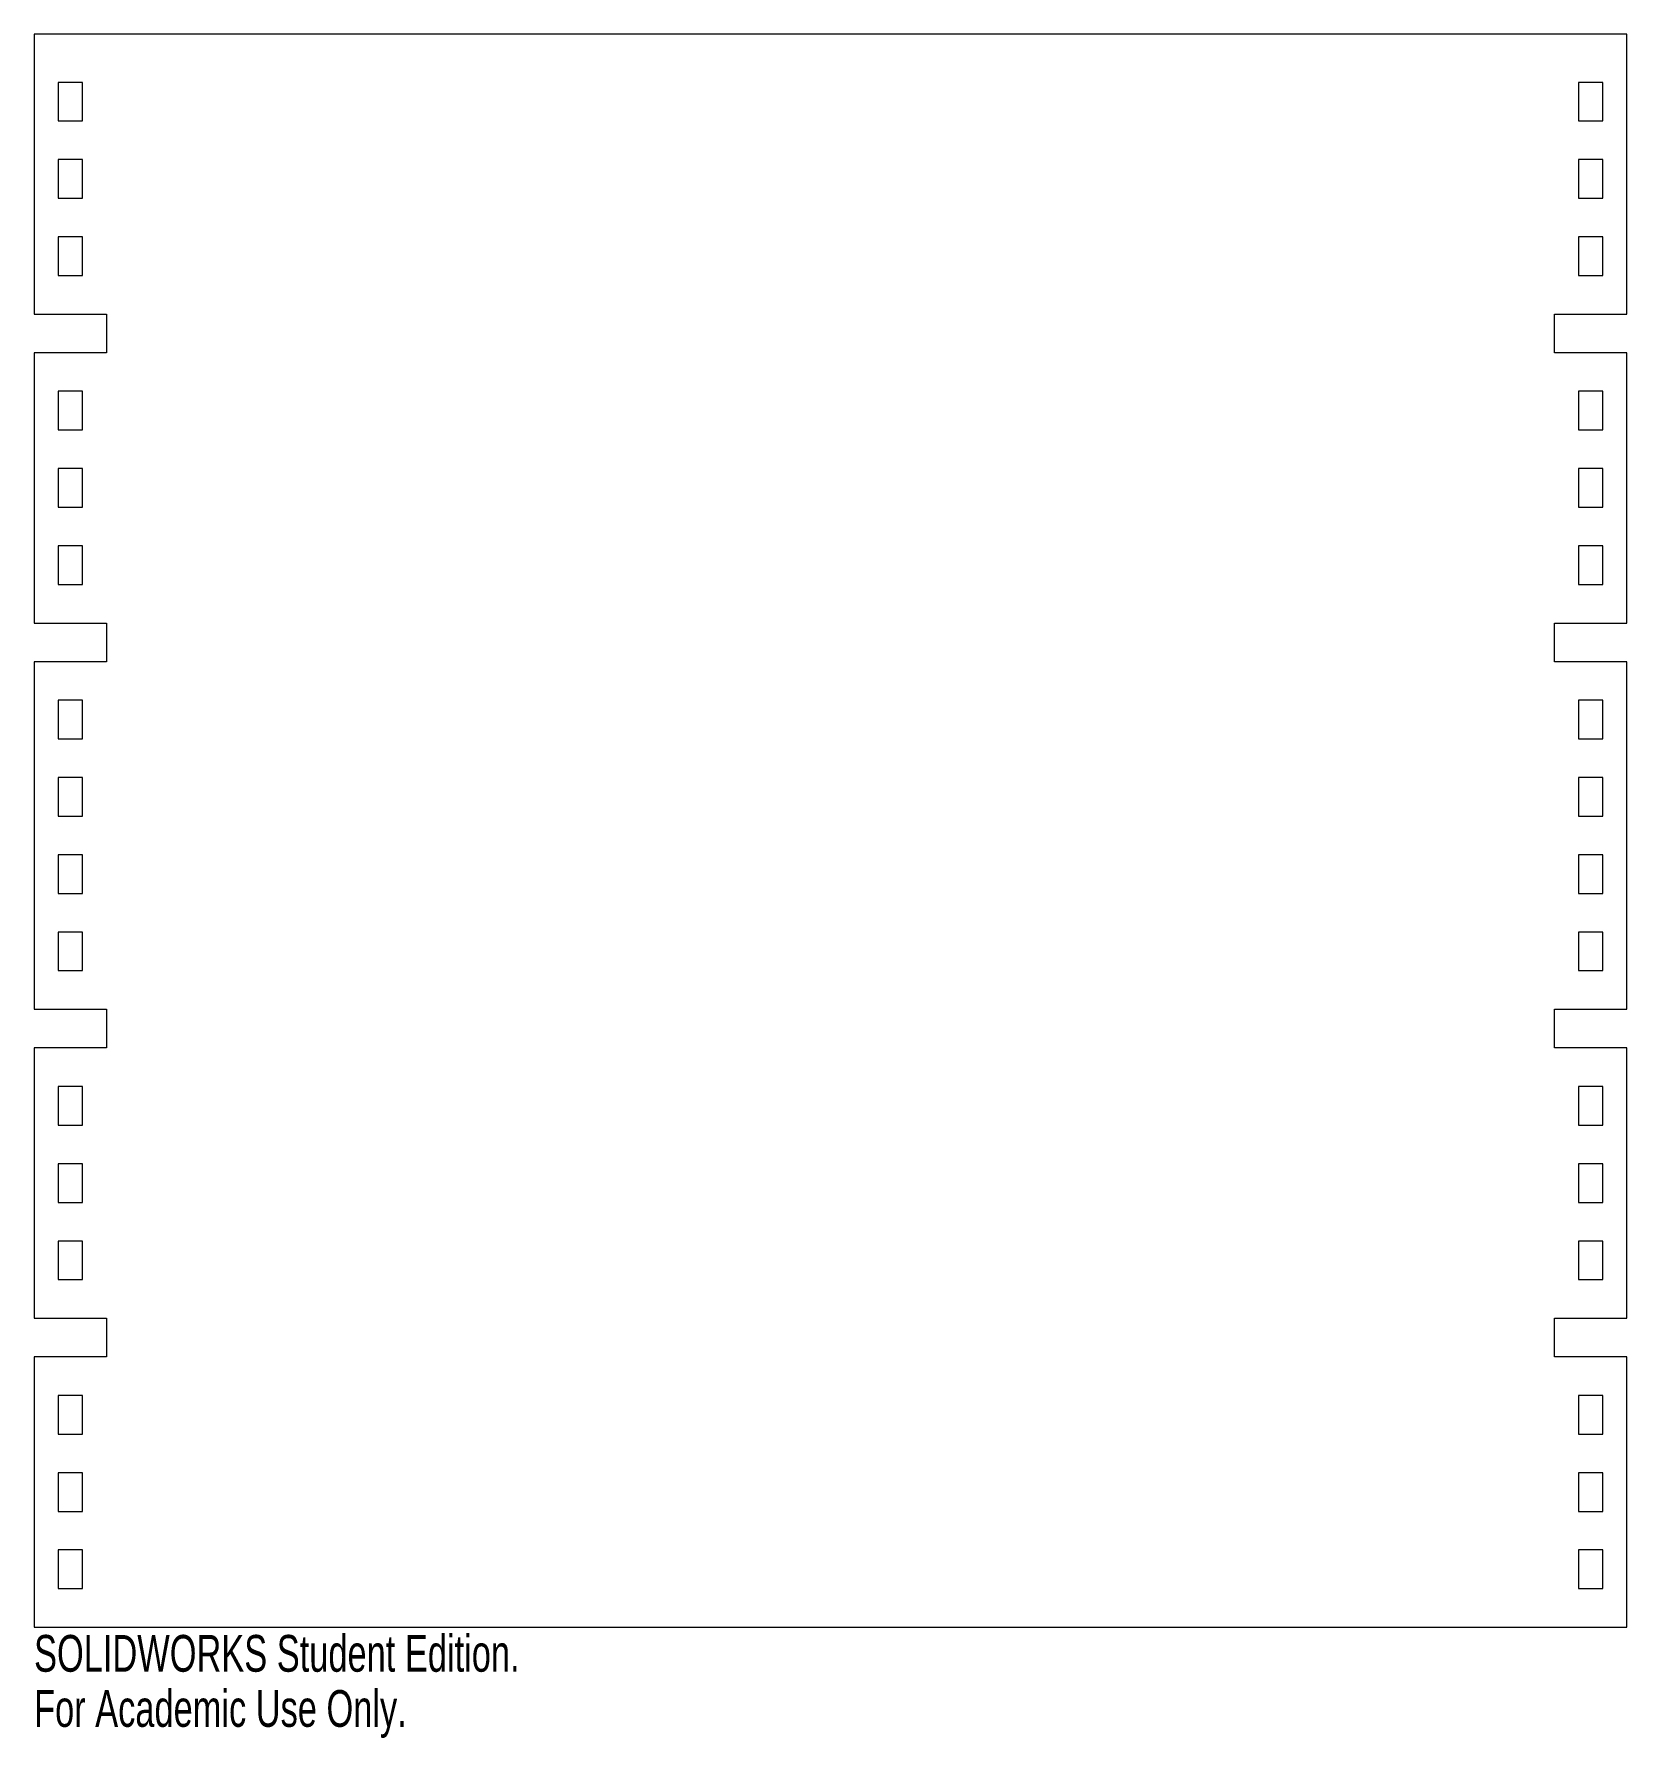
# Model space of a CAD drawing. Header units: inches. Extents: x -2.31 to 5.94, y -7.27 to 1.55.
import ezdxf

# ---------------------------------------------------------------- set-up
doc = ezdxf.new("R2010")
doc.units = ezdxf.units.IN
doc.header["$MEASUREMENT"] = 0
doc.styles.add('SLDTEXTSTYLE0', font='TXT', dxfattribs={"width": 0.7})

msp = doc.modelspace()

# ---------------------------------------------------------------- linework, layer by layer
at = {"color": 7, "linetype": 'Continuous', "lineweight": 15}
for p, q in [((-2.3087, 1.5506), (-2.3087, 0.1006)), ((5.9413, 1.5506), (-2.3087, 1.5506)), ((5.9413, 0.1006), (5.9413, 1.5506)), ((-2.0587, 1.3006), (-2.1837, 1.3006)), ((-2.1837, 1.3006), (-2.1837, 1.1006)), ((-2.0587, 1.1006), (-2.0587, 1.3006)), ((5.8163, 1.3006), (5.6913, 1.3006)), ((5.6913, 1.3006), (5.6913, 1.1006)), ((5.8163, 1.1006), (5.8163, 1.3006)), ((-2.1837, 1.1006), (-2.0587, 1.1006)), ((5.6913, 1.1006), (5.8163, 1.1006)), ((-2.0587, 0.9006), (-2.1837, 0.9006)), ((-2.1837, 0.9006), (-2.1837, 0.7006)), ((-2.0587, 0.7006), (-2.0587, 0.9006)), ((5.8163, 0.9006), (5.6913, 0.9006)), ((5.6913, 0.9006), (5.6913, 0.7006)), ((5.8163, 0.7006), (5.8163, 0.9006)), ((-2.1837, 0.7006), (-2.0587, 0.7006)), ((5.6913, 0.7006), (5.8163, 0.7006)), ((-2.0587, 0.5006), (-2.1837, 0.5006)), ((-2.1837, 0.5006), (-2.1837, 0.3006)), ((-2.0587, 0.3006), (-2.0587, 0.5006)), ((5.8163, 0.5006), (5.6913, 0.5006)), ((5.6913, 0.5006), (5.6913, 0.3006)), ((5.8163, 0.3006), (5.8163, 0.5006)), ((-2.1837, 0.3006), (-2.0587, 0.3006)), ((5.6913, 0.3006), (5.8163, 0.3006)), ((-2.3087, 0.1006), (-1.9337, 0.1006)), ((-1.9337, 0.1006), (-1.9337, -0.0994)), ((5.5663, 0.1006), (5.9413, 0.1006)), ((5.5663, -0.0994), (5.5663, 0.1006)), ((-2.3087, -0.0994), (-2.3087, -1.4994)), ((-1.9337, -0.0994), (-2.3087, -0.0994)), ((5.9413, -0.0994), (5.5663, -0.0994)), ((5.9413, -1.4994), (5.9413, -0.0994)), ((-2.0587, -0.2994), (-2.1837, -0.2994)), ((-2.1837, -0.2994), (-2.1837, -0.4994)), ((-2.0587, -0.4994), (-2.0587, -0.2994)), ((5.8163, -0.2994), (5.6913, -0.2994)), ((5.6913, -0.2994), (5.6913, -0.4994)), ((5.8163, -0.4994), (5.8163, -0.2994)), ((-2.1837, -0.4994), (-2.0587, -0.4994)), ((5.6913, -0.4994), (5.8163, -0.4994)), ((-2.0587, -0.6994), (-2.1837, -0.6994)), ((-2.1837, -0.6994), (-2.1837, -0.8994)), ((-2.0587, -0.8994), (-2.0587, -0.6994)), ((5.8163, -0.6994), (5.6913, -0.6994)), ((5.6913, -0.6994), (5.6913, -0.8994)), ((5.8163, -0.8994), (5.8163, -0.6994)), ((-2.1837, -0.8994), (-2.0587, -0.8994)), ((5.6913, -0.8994), (5.8163, -0.8994)), ((-2.0587, -1.0994), (-2.1837, -1.0994)), ((-2.1837, -1.0994), (-2.1837, -1.2994)), ((-2.0587, -1.2994), (-2.0587, -1.0994)), ((5.8163, -1.0994), (5.6913, -1.0994)), ((5.6913, -1.0994), (5.6913, -1.2994)), ((5.8163, -1.2994), (5.8163, -1.0994)), ((-2.1837, -1.2994), (-2.0587, -1.2994)), ((5.6913, -1.2994), (5.8163, -1.2994)), ((-2.3087, -1.4994), (-1.9337, -1.4994)), ((-1.9337, -1.4994), (-1.9337, -1.6994)), ((5.5663, -1.4994), (5.9413, -1.4994)), ((5.5663, -1.6994), (5.5663, -1.4994)), ((-2.3087, -1.6994), (-2.3087, -3.4994)), ((-1.9337, -1.6994), (-2.3087, -1.6994)), ((5.9413, -1.6994), (5.5663, -1.6994)), ((5.9413, -3.4994), (5.9413, -1.6994)), ((-2.0587, -1.8994), (-2.1837, -1.8994)), ((-2.1837, -1.8994), (-2.1837, -2.0994)), ((-2.0587, -2.0994), (-2.0587, -1.8994)), ((5.8163, -1.8994), (5.6913, -1.8994)), ((5.6913, -1.8994), (5.6913, -2.0994)), ((5.8163, -2.0994), (5.8163, -1.8994)), ((-2.1837, -2.0994), (-2.0587, -2.0994)), ((5.6913, -2.0994), (5.8163, -2.0994)), ((-2.0587, -2.2994), (-2.1837, -2.2994)), ((-2.1837, -2.2994), (-2.1837, -2.4994)), ((-2.0587, -2.4994), (-2.0587, -2.2994)), ((5.8163, -2.2994), (5.6913, -2.2994)), ((5.6913, -2.2994), (5.6913, -2.4994)), ((5.8163, -2.4994), (5.8163, -2.2994)), ((-2.1837, -2.4994), (-2.0587, -2.4994)), ((5.6913, -2.4994), (5.8163, -2.4994)), ((-2.0587, -2.6994), (-2.1837, -2.6994)), ((-2.1837, -2.6994), (-2.1837, -2.8994)), ((-2.0587, -2.8994), (-2.0587, -2.6994)), ((5.8163, -2.6994), (5.6913, -2.6994)), ((5.6913, -2.6994), (5.6913, -2.8994)), ((5.8163, -2.8994), (5.8163, -2.6994)), ((-2.1837, -2.8994), (-2.0587, -2.8994)), ((5.6913, -2.8994), (5.8163, -2.8994)), ((-2.0587, -3.0994), (-2.1837, -3.0994)), ((-2.1837, -3.0994), (-2.1837, -3.2994)), ((-2.0587, -3.2994), (-2.0587, -3.0994)), ((5.8163, -3.0994), (5.6913, -3.0994)), ((5.6913, -3.0994), (5.6913, -3.2994)), ((5.8163, -3.2994), (5.8163, -3.0994)), ((-2.1837, -3.2994), (-2.0587, -3.2994)), ((5.6913, -3.2994), (5.8163, -3.2994)), ((-2.3087, -3.4994), (-1.9337, -3.4994)), ((-1.9337, -3.4994), (-1.9337, -3.6994)), ((5.5663, -3.4994), (5.9413, -3.4994)), ((5.5663, -3.6994), (5.5663, -3.4994)), ((-2.3087, -3.6994), (-2.3087, -5.0994)), ((-1.9337, -3.6994), (-2.3087, -3.6994)), ((5.9413, -3.6994), (5.5663, -3.6994)), ((5.9413, -5.0994), (5.9413, -3.6994)), ((-2.0587, -3.8994), (-2.1837, -3.8994)), ((-2.1837, -3.8994), (-2.1837, -4.0994)), ((-2.0587, -4.0994), (-2.0587, -3.8994)), ((5.8163, -3.8994), (5.6913, -3.8994)), ((5.6913, -3.8994), (5.6913, -4.0994)), ((5.8163, -4.0994), (5.8163, -3.8994)), ((-2.1837, -4.0994), (-2.0587, -4.0994)), ((5.6913, -4.0994), (5.8163, -4.0994)), ((-2.0587, -4.2994), (-2.1837, -4.2994)), ((-2.1837, -4.2994), (-2.1837, -4.4994)), ((-2.0587, -4.4994), (-2.0587, -4.2994)), ((5.8163, -4.2994), (5.6913, -4.2994)), ((5.6913, -4.2994), (5.6913, -4.4994)), ((5.8163, -4.4994), (5.8163, -4.2994)), ((-2.1837, -4.4994), (-2.0587, -4.4994)), ((5.6913, -4.4994), (5.8163, -4.4994)), ((-2.0587, -4.6994), (-2.1837, -4.6994)), ((-2.1837, -4.6994), (-2.1837, -4.8994)), ((-2.0587, -4.8994), (-2.0587, -4.6994)), ((5.8163, -4.6994), (5.6913, -4.6994)), ((5.6913, -4.6994), (5.6913, -4.8994)), ((5.8163, -4.8994), (5.8163, -4.6994)), ((-2.1837, -4.8994), (-2.0587, -4.8994)), ((5.6913, -4.8994), (5.8163, -4.8994)), ((-2.3087, -5.0994), (-1.9337, -5.0994)), ((-1.9337, -5.0994), (-1.9337, -5.2994)), ((5.5663, -5.0994), (5.9413, -5.0994)), ((5.5663, -5.2994), (5.5663, -5.0994)), ((-1.9337, -5.2994), (-2.3087, -5.2994)), ((-2.3087, -5.2994), (-2.3087, -6.6994)), ((5.9413, -5.2994), (5.5663, -5.2994)), ((5.9413, -6.6994), (5.9413, -5.2994)), ((-2.0587, -5.4994), (-2.1837, -5.4994)), ((-2.1837, -5.4994), (-2.1837, -5.6994)), ((-2.0587, -5.6994), (-2.0587, -5.4994)), ((5.8163, -5.4994), (5.6913, -5.4994)), ((5.6913, -5.4994), (5.6913, -5.6994)), ((5.8163, -5.6994), (5.8163, -5.4994)), ((-2.1837, -5.6994), (-2.0587, -5.6994)), ((5.6913, -5.6994), (5.8163, -5.6994)), ((-2.0587, -5.8994), (-2.1837, -5.8994)), ((-2.1837, -5.8994), (-2.1837, -6.0994)), ((-2.0587, -6.0994), (-2.0587, -5.8994)), ((5.8163, -5.8994), (5.6913, -5.8994)), ((5.6913, -5.8994), (5.6913, -6.0994)), ((5.8163, -6.0994), (5.8163, -5.8994)), ((-2.1837, -6.0994), (-2.0587, -6.0994)), ((5.6913, -6.0994), (5.8163, -6.0994)), ((-2.0587, -6.2994), (-2.1837, -6.2994)), ((-2.1837, -6.2994), (-2.1837, -6.4994)), ((-2.0587, -6.4994), (-2.0587, -6.2994)), ((5.8163, -6.2994), (5.6913, -6.2994)), ((5.6913, -6.2994), (5.6913, -6.4994)), ((5.8163, -6.4994), (5.8163, -6.2994)), ((-2.1837, -6.4994), (-2.0587, -6.4994)), ((5.6913, -6.4994), (5.8163, -6.4994)), ((-2.3087, -6.6994), (5.9413, -6.6994))]:
    msp.add_line(p, q, dxfattribs=at)

# ---------------------------------------------------------------- texts
at = {"color": 7, "linetype": 'Continuous', "char_height": 0.1903, "attachment_point": 1, "style": 'SLDTEXTSTYLE0'}
for s, insert in [('SOLIDWORKS Student Edition.', (-2.3087, -6.7395)), ('For Academic Use Only.', (-2.3087, -7.025))]:
    msp.add_mtext(s, dxfattribs=dict(at, insert=insert))

doc.saveas('drawing.dxf')
